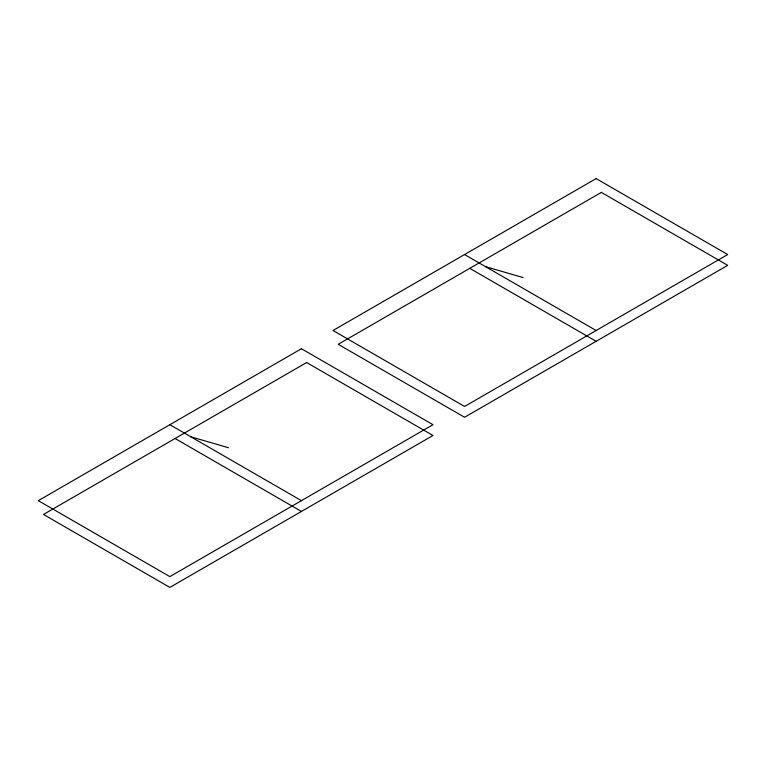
<?xml version="1.0" encoding="UTF-8"?>
<svg xmlns="http://www.w3.org/2000/svg" width="766" height="766" viewBox="0 0 766 766"><rect width="100%" height="100%" fill="white"/><g stroke="black" fill="none" stroke-linecap="round" stroke-linejoin="round"><path stroke-width="1.15" d="M485.587 266.683L523.121 277.56M190.878 436.831L228.421 447.708M464.569 254.551L596.139 330.51M469.769 268.349L596.139 341.301M169.861 424.699L301.431 500.658M175.06 438.497L301.431 511.449M301.431 348.741L38.3 500.658L169.861 576.616L432.991 424.699L301.431 348.741M596.139 178.593L333.009 330.51L464.569 406.468L727.7 254.551L596.139 178.593M306.63 362.538L43.499 514.455L169.861 587.407L432.991 435.49L306.63 362.538M601.339 192.39L338.208 344.307L464.569 417.259L727.7 265.342L601.339 192.39"/></g></svg>
